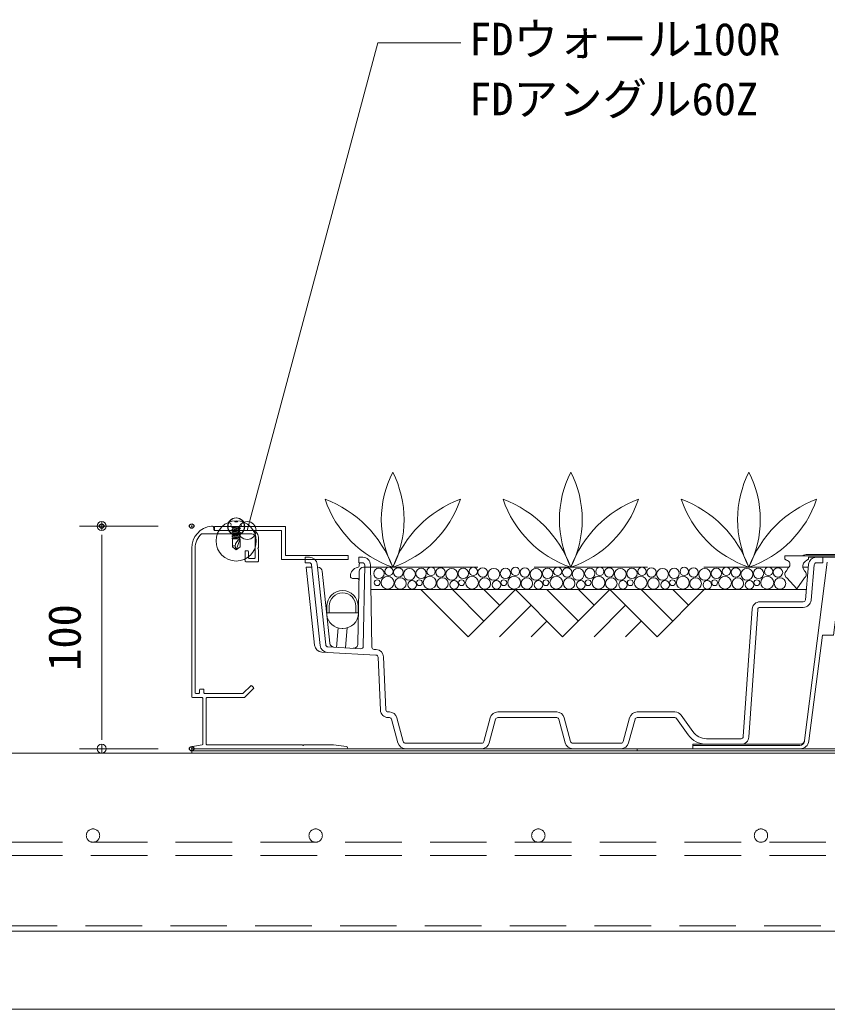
# Model space of a CAD drawing. Units: millimetres, scale not verified. Extents: x -1485 to 1485, y -1050 to 1050.
# Drawn here: x -388.5 to -25.8, y -348.9 to 95.5 of the extents above; entities that cross this region are included whole.
import ezdxf
from ezdxf.enums import TextEntityAlignment as Align

# ---------------------------------------------------------------- set-up
doc = ezdxf.new("R2010")
doc.units = ezdxf.units.MM
doc.header["$LTSCALE"] = 4
doc.header["$PDMODE"] = 32
doc.header["$PDSIZE"] = 2
doc.linetypes.add('USER1', pattern=[19.05, 12.7, -6.35])
doc.linetypes.add('USER2', pattern=[9.525, 6.35, -3.175])
for name, color, linetype, lineweight in [('0-0_0', 7, 'Continuous', 18), ('0-3_KUTAI', 3, 'Continuous', 18), ('0-4_BOUSUI', 1, 'Continuous', 18), ('0-5_KANAMONO_SCREW', 4, 'Continuous', 18), ('0-6_dannnetu', 6, 'Continuous', 18), ('0-7_KANAMONO', 4, 'Continuous', 18), ('0-9_MOJI', 7, 'Continuous', 18), ('0-A_ecom', 7, 'Continuous', 18), ('0-B_GREEN', 3, 'Continuous', 18), ('0-F_buhin', 2, 'USER2', 18), ('1-0_tensen', 7, 'USER2', 18)]:
    doc.layers.add(name, color=color, linetype=linetype, lineweight=lineweight)
doc.layers.add('0-1_DEFPOINTS', color=7, linetype='Continuous')
doc.styles.add('ＭＳ ゴシック', font='')
doc.styles.get('ＭＳ ゴシック').set_extended_font_data('MS Gothic')

# ---------------------------------------------------------------- blocks, each defined once
blk = doc.blocks.new('_Dot')
at = {"layer": '0-0_0'}
for p, q in [((-0.5, 0), (-1, 0)), ((0.25, 0), (-0.25, 0))]:
    blk.add_line(p, q, dxfattribs=at)
blk.add_circle((0, 0), 0.25, dxfattribs=at)
blk = doc.blocks.new('D3')
at = {"layer": '0-1_DEFPOINTS'}
for p in [(1133.308, 918.143), (1173.737, 918.143), (1173.737, 818.143)]:
    blk.add_point(p, dxfattribs=at)
at = {"layer": '0-9_MOJI'}
for p, q in [((1158.737, 918.143), (1123.308, 918.143)), ((1133.308, 826.143), (1133.308, 910.143)), ((1158.737, 818.143), (1123.308, 818.143))]:
    blk.add_line(p, q, dxfattribs=at)
at = {"layer": '0-9_MOJI', "xscale": 8, "yscale": 8}
for p, rotation in [((1133.308, 918.143), 90), ((1133.308, 818.143), 270)]:
    blk.add_blockref('_Dot', p, dxfattribs=dict(at, rotation=rotation))
at = {"layer": '0-9_MOJI', "style": 'ＭＳ ゴシック'}
blk.add_text('100', height=14.66, rotation=90, dxfattribs=at).set_placement((1128.308, 853.143), align=Align.BOTTOM_LEFT)
blk = doc.blocks.new('sd-n13')
at = {"layer": '0-5_KANAMONO_SCREW'}
for p, q in [((-3.75, 0), (3.75, 0)), ((-2.4, -0.5), (1.6, 0)), ((-2.4, -0.5), (-0.445, 0)), ((-1.9, -1), (2.009, 0)), ((-1.9, 0), (-1.9, -0.372)), ((-1.9, -1), (-2.4, -0.5)), ((-2.4, -1.7), (1.9, -0.6)), ((-2.4, -1.7), (2.4, -1.1)), ((-1.9, -2.2), (-2.4, -1.7)), ((-2.4, -2.9), (1.9, -1.8)), ((-2.4, -2.9), (2.4, -2.3)), ((-1.9, -3.4), (-2.4, -2.9)), ((-2.4, -4.1), (1.9, -3)), ((-2.4, -4.1), (2.4, -3.5)), ((-1.9, -4.6), (-2.4, -4.1)), ((-2.4, -5.3), (1.9, -4.2)), ((-2.4, -5.3), (2.4, -4.7)), ((-1.9, -5.8), (-2.4, -5.3)), ((-2.4, -6.5), (1.9, -5.4)), ((-1.9, -1), (-1.9, -1.572)), ((-1.9, -2.2), (2.4, -1.1)), ((-1.9, -2.2), (-1.9, -2.772)), ((-1.9, -3.4), (2.4, -2.3)), ((-1.9, -3.4), (-1.9, -3.972)), ((-1.9, -4.6), (2.4, -3.5)), ((-1.9, -4.6), (-1.9, -5.172)), ((-1.9, -5.8), (2.4, -4.7)), ((1.9, -0.028), (1.9, -0.6)), ((2.4, -1.1), (1.9, -0.6)), ((1.9, -1.228), (1.9, -1.8)), ((2.4, -2.3), (1.9, -1.8)), ((1.9, -2.428), (1.9, -3)), ((2.4, -3.5), (1.9, -3)), ((1.9, -3.628), (1.9, -4.2)), ((2.4, -4.7), (1.9, -4.2)), ((1.9, -4.828), (1.9, -5.4)), ((2.4, -5.9), (1.9, -5.4)), ((-2.4, -6.5), (2.4, -5.9)), ((-1.9, -7), (-2.4, -6.5)), ((2.15, -7), (-2.15, -7)), ((-2.15, -11.495), (-2.15, -7)), ((-1.9, -5.8), (-1.9, -6.372)), ((-1.9, -7), (2.4, -5.9)), ((0, -13), (-0.635, -10.995)), ((0, -13), (2.15, -7)), ((1.9, -6.028), (1.9, -7)), ((2.15, -11.495), (2.15, -7)), ((0, -13), (-2.15, -11.495)), ((0, -13), (2.15, -11.495))]:
    blk.add_line(p, q, dxfattribs=at)
blk.add_lwpolyline([(0.75, 3.175), (0.75, 2.675), (-0.75, 2.675), (-0.75, 3.175)], dxfattribs=at)
for centre, radius in [((0, -8.096), 11.296), ((0, -8.096), 11.296), ((-0.091, 0.076), 4.75), ((-3.75, 1), 1), ((0.091, 0.076), 4.75), ((3.75, 1), 1)]:
    blk.add_circle(centre, radius, dxfattribs=at)
for centre, radius, start, end in [((-1.206, -11.809), 0.995, 54.94761, 161.58289), ((4.694, -11.742), 5.381, 118.2142, 172.01632)]:
    blk.add_arc(centre, radius, start, end, dxfattribs=at)

msp = doc.modelspace()

# ---------------------------------------------------------------- linework, layer by layer
at = {"layer": '0-3_KUTAI'}
msp.add_line((659.413, -233.857), (-739.937, -233.857), dxfattribs=at)
at = {"layer": '0-4_BOUSUI'}
msp.add_line((659.413, -348.857), (-739.937, -348.857), dxfattribs=at)
for points in [[(-311.263, -231.857), (-111.263, -231.857), (-111.263, -232.857), (-311.263, -232.857)], [(-111.263, -231.857), (88.737, -231.857), (88.737, -232.857), (-111.263, -232.857)]]:
    msp.add_lwpolyline(points, close=True, dxfattribs=at)
at = {"layer": '0-6_dannnetu'}
msp.add_line((659.413, -313.857), (-739.937, -313.857), dxfattribs=at)
at = {"layer": '0-7_KANAMONO'}
for p, q in [((-301.263, -133.557), (-301.263, -132.857)), ((-306.806, -135.357), (-284.263, -135.357)), ((-284.263, -133.857), (-300.963, -133.857)), ((-282.763, -136.857), (-282.763, -146.112)), ((-311.263, -141.801), (-311.263, -208.557)), ((-309.763, -206.757), (-309.763, -141.801)), ((-287.263, -143.212), (-287.263, -147.612)), ((-286.063, -142.912), (-286.963, -142.912)), ((-285.763, -146.112), (-285.763, -143.212)), ((-283.063, -146.412), (-285.463, -146.412)), ((12.071, -144.657), (-34.598, -144.657)), ((-286.963, -147.912), (-281.563, -147.912)), ((-43.313, -150.611), (-44.102, -152.003)), ((-35.993, -152.003), (-36.783, -150.611)), ((-237.503, -170.855), (-237.503, -167.855)), ((-236.503, -170.855), (-236.503, -167.855)), ((-284.748, -203.542), (-288.175, -206.969)), ((-283.475, -204.39), (-284.324, -203.542)), ((-310.963, -208.857), (-306.563, -208.857)), ((-308.063, -207.057), (-309.463, -207.057)), ((-307.763, -205.357), (-307.763, -206.757)), ((-306.063, -205.057), (-307.463, -205.057)), ((-305.763, -206.757), (-305.763, -205.357)), ((-288.388, -207.057), (-305.463, -207.057)), ((-304.463, -208.857), (-287.642, -208.857)), ((-287.43, -208.769), (-283.475, -204.814)), ((-306.263, -209.157), (-306.263, -229.805)), ((-304.763, -229.757), (-304.763, -209.157)), ((-306.511, -230.1), (-310.85, -230.864)), ((-310.763, -231.857), (-241.763, -231.857))]:
    msp.add_line(p, q, dxfattribs=at)
msp.add_lwpolyline([(-240.963, -145.057), (-269.163, -145.057), (-269.163, -132.057), (-300.963, -132.057), (-300.963, -133.857), (-270.963, -133.857), (-270.963, -146.857), (-240.963, -146.857)], close=True, dxfattribs=at)
for points in [[(-281.475, -141.7), (-281.263, -141.488), (-281.263, -136.857)], [(-281.263, -147.612), (-281.263, -142.337), (-281.475, -142.125)], [(21.635, -147.099), (22.343, -146.757), (22.343, -145.257), (-44.87, -145.257), (-44.87, -146.757), (-44.162, -147.099)], [(-34.933, -147.099), (-34.225, -146.757), (-34.225, -145.857), (11.699, -145.857)], [(-44.024, -155.171), (-39.548, -160.057), (-36.072, -155.171)], [(-250.506, -167.855), (-250.506, -170.855), (-236.503, -170.855)], [(-249.506, -167.855), (-249.506, -170.855), (-237.503, -170.855)], [(-261.475, -230.269), (-261.688, -230.057), (-304.463, -230.057)], [(-241.695, -230.861), (-247.513, -230.057), (-260.839, -230.057), (-261.051, -230.269)]]:
    msp.add_lwpolyline(points, dxfattribs=at)
for centre, radius, start, end in [((-301.263, -141.801), 10, 96.37937, 180), ((-302.263, -132.857), 1, 0, 96.37937), ((-301.263, -141.801), 8.5, 130.69866, 180), ((-300.963, -133.557), 0.3, 180, 270), ((-284.263, -136.857), 3, 360, 90), ((-284.263, -136.857), 1.5, 360, 90), ((-281.263, -141.912), 0.3, 135, 225), ((-286.963, -143.212), 0.3, 90, 180), ((-286.063, -143.212), 0.3, 0, 90), ((-285.463, -146.112), 0.3, 180, 270), ((-283.063, -146.112), 0.3, 270, 0), ((-34.598, -150.165), 5.508, 90, 116.99147), ((-286.963, -147.612), 0.3, 180, 270), ((-281.563, -147.612), 0.3, 270, 0), ((-44.572, -149.057), 2, 309.01589, 78.18299), ((-33.531, -150.08), 3.294, 115.18273, 189.26669), ((-42.843, -153.557), 2, 129.0159, 233.82139), ((-37.252, -153.557), 2, 306.17861, 50.9841), ((-243.505, -167.855), 7.002, 0, 180), ((-243.505, -167.855), 6.002, 0, 180), ((-284.536, -203.754), 0.3, 45, 135), ((-283.688, -204.602), 0.3, 315, 45), ((-310.963, -208.557), 0.3, 180, 270), ((-309.463, -206.757), 0.3, 180, 270), ((-308.063, -206.757), 0.3, 270, 0), ((-307.463, -205.357), 0.3, 90, 180), ((-306.563, -209.157), 0.3, 360, 90), ((-306.063, -205.357), 0.3, 360, 90), ((-305.463, -206.757), 0.3, 180, 270), ((-304.463, -209.157), 0.3, 90, 180), ((-288.388, -206.757), 0.3, 270, 315), ((-287.642, -208.557), 0.3, 270, 315), ((-310.763, -231.357), 0.5, 99.98565, 270), ((-306.563, -229.805), 0.3, 279.98565, 360), ((-304.463, -229.757), 0.3, 180, 270), ((-261.263, -230.057), 0.3, 225, 315), ((-241.763, -231.357), 0.5, 270, 82.12579)]:
    msp.add_arc(centre, radius, start, end, dxfattribs=at)
at = {"layer": '0-9_MOJI'}
for p, q in [((-286.316, -133.897), (-227.628, 85.128)), ((-227.628, 85.128), (-190.318, 85.128))]:
    msp.add_line(p, q, dxfattribs=at)
msp.add_circle((-286.305, -133.857), 4, dxfattribs=at)
at = {"layer": '0-A_ecom'}
for p, q in [((-28.763, -145.857), (-27.763, -145.857)), ((-253.55, -185.473), (-257.39, -149.251)), ((-235.984, -149.47), (-235.964, -148.357)), ((-234.213, -185.946), (-233.575, -149.374)), ((-234.034, -150.357), (-233.592, -150.357)), ((-230.953, -149.296), (-230.308, -186.274)), ((-35.581, -164.943), (-34.21, -149.056)), ((-31.719, -149.271), (-33.09, -165.158)), ((-27.763, -148.357), (-30.723, -148.357)), ((-252.674, -152.146), (-249.247, -184.47)), ((-237.104, -155.357), (-239.008, -155.357)), ((-236.6, -184.774), (-236.033, -152.322)), ((-230.76, -160.357), (-35.185, -160.357)), ((-208.318, -160.357), (-187.105, -181.57)), ((-194.176, -160.357), (-180.034, -174.499)), ((-165.892, -160.357), (-187.105, -181.57)), ((-180.034, -160.357), (-172.963, -167.428)), ((-165.892, -160.357), (-144.678, -181.57)), ((-151.749, -160.357), (-137.607, -174.499)), ((-123.465, -160.357), (-144.678, -181.57)), ((-137.607, -160.357), (-130.536, -167.428)), ((-123.465, -160.357), (-102.252, -181.57)), ((-109.323, -160.357), (-95.181, -174.499)), ((-81.039, -160.357), (-102.252, -181.57)), ((-95.181, -160.357), (-88.11, -167.428)), ((-158.821, -167.428), (-172.963, -181.57)), ((-116.394, -167.428), (-130.536, -181.57)), ((-56.03, -165.857), (-36.577, -165.857)), ((-57.028, -169.287), (-61.036, -226.601)), ((-245.406, -177.633), (-246.171, -186.322)), ((-242.167, -186.544), (-241.369, -177.474)), ((-151.75, -174.499), (-158.821, -181.57)), ((-109.323, -174.499), (-116.394, -181.57)), ((-243.651, -177.857), (-243.358, -177.857)), ((-250.125, -186.103), (-235.268, -186.927)), ((-250.263, -188.599), (-252.792, -188.459)), ((-228.498, -189.806), (-250.263, -188.599)), ((-229.363, -187.255), (-228.359, -187.31)), ((-226.539, -214.506), (-227.554, -190.762)), ((-225.057, -190.655), (-224.041, -214.399)), ((-223.042, -215.357), (-222.455, -215.357)), ((-173.796, -215.357), (-147.331, -215.357)), ((-111.196, -215.357), (-94.28, -215.357)), ((-91.424, -216.834), (-86.212, -224.192)), ((-222.455, -217.857), (-223.042, -217.857)), ((-218.632, -229.263), (-221.489, -218.598)), ((-219.075, -217.951), (-216.217, -228.615)), ((-180.034, -228.615), (-177.177, -217.951)), ((-174.762, -218.598), (-177.62, -229.263)), ((-147.331, -217.857), (-173.796, -217.857)), ((-143.507, -229.263), (-146.365, -218.598)), ((-143.95, -217.951), (-141.092, -228.615)), ((-117.434, -228.615), (-114.577, -217.951)), ((-112.162, -218.598), (-115.02, -229.263)), ((-94.28, -217.857), (-111.196, -217.857)), ((-88.252, -225.637), (-93.464, -218.279)), ((-215.251, -229.357), (-181, -229.357)), ((-140.126, -229.357), (-118.4, -229.357)), ((-80.092, -227.357), (-64.527, -227.357)), ((-64.527, -229.857), (-80.092, -229.857)), ((-181, -231.857), (-215.251, -231.857)), ((-118.4, -231.857), (-140.126, -231.857))]:
    msp.add_line(p, q, dxfattribs=at)
at = {"layer": '0-A_ecom', "color": 3, "linetype": 'USER1'}
for p, q in [((-233.592, -150.357), (-43.052, -150.357)), ((-36.814, -150.357), (-34.322, -150.357))]:
    msp.add_line(p, q, dxfattribs=at)
at = {"layer": '0-A_ecom', "color": 150}
for p, q in [((-25.842, -148.041), (-36.041, -228.109)), ((-86.263, -230.357), (-38.088, -230.357)), ((-36.104, -228.609), (-36.041, -228.109))]:
    msp.add_line(p, q, dxfattribs=at)
at = {"layer": '0-A_ecom', "color": 1}
for p, q in [((-311.263, -232.857), (-311.263, -233.857)), ((659.413, -232.857), (-311.263, -232.857))]:
    msp.add_line(p, q, dxfattribs=at)
at = {"layer": '0-A_ecom'}
for points in [[(-258.384, -148.357), (-260.263, -148.357), (-260.263, -145.857), (-258.384, -145.857)], [(-234.575, -148.357), (-236.226, -148.357), (-236.226, -145.857), (-234.453, -145.857)], [(-30.723, -145.857), (-27.763, -145.857), (-27.763, -148.357)], [(-256.079, -185.333), (-259.786, -150.357), (-257.272, -150.357)], [(-254.903, -148.988), (-254.758, -150.357), (-251.064, -185.21)], [(-36.577, -168.357), (-45.011, -168.357), (-56.03, -168.357)], [(-63.53, -226.426), (-60.693, -185.857), (-59.522, -169.113)]]:
    msp.add_lwpolyline(points, dxfattribs=at)
at = {"layer": '0-A_ecom', "color": 150}
for points in [[(-34.057, -228.362), (-28.006, -180.857), (-22.965, -180.857), (-19.271, -151.857), (-13.017, -151.857)], [(-38.025, -229.857), (-86.263, -229.857), (-86.263, -231.857), (-38.025, -231.857)]]:
    msp.add_lwpolyline(points, dxfattribs=at)
at = {"layer": '0-A_ecom'}
for centre, radius in [((-227.18, -153.089), 2.322), ((-222.675, -152.249), 1.865), ((-218.456, -152.688), 2.127), ((-213.46, -153.499), 2.658), ((-208.237, -153.089), 2.322), ((-203.732, -152.249), 1.865), ((-199.513, -152.688), 2.127), ((-194.518, -153.499), 2.658), ((-189.294, -153.089), 2.322), ((-184.79, -152.249), 1.865), ((-180.571, -152.688), 2.127), ((-175.575, -153.499), 2.658), ((-170.352, -153.089), 2.322), ((-165.847, -152.249), 1.865), ((-161.628, -152.688), 2.127), ((-156.632, -153.499), 2.658), ((-151.409, -153.089), 2.322), ((-146.904, -152.249), 1.865), ((-142.685, -152.688), 2.127), ((-137.689, -153.499), 2.658), ((-132.466, -153.089), 2.322), ((-127.961, -152.249), 1.865), ((-123.742, -152.688), 2.127), ((-118.747, -153.499), 2.658), ((-113.523, -153.089), 2.322), ((-109.019, -152.249), 1.865), ((-104.8, -152.688), 2.127), ((-99.804, -153.499), 2.658), ((-94.581, -153.089), 2.322), ((-90.076, -152.249), 1.865), ((-85.857, -152.688), 2.127), ((-80.861, -153.499), 2.658), ((-75.638, -153.089), 2.322), ((-71.133, -152.249), 1.865), ((-66.914, -152.688), 2.127), ((-61.918, -153.499), 2.658), ((-56.695, -153.089), 2.322), ((-52.19, -152.249), 1.865), ((-47.971, -152.688), 2.127), ((-223.276, -157.271), 2.903), ((-217.54, -157.631), 2.579), ((-204.334, -157.271), 2.903), ((-198.598, -157.631), 2.579), ((-185.391, -157.271), 2.903), ((-179.655, -157.631), 2.579), ((-166.448, -157.271), 2.903), ((-160.712, -157.631), 2.579), ((-147.505, -157.271), 2.903), ((-141.769, -157.631), 2.579), ((-128.563, -157.271), 2.903), ((-122.827, -157.631), 2.579), ((-109.62, -157.271), 2.903), ((-103.884, -157.631), 2.579), ((-90.677, -157.271), 2.903), ((-84.941, -157.631), 2.579), ((-71.734, -157.271), 2.903), ((-65.998, -157.631), 2.579), ((-52.792, -157.271), 2.903), ((-47.056, -157.631), 2.579), ((-227.94, -157.289), 1.311), ((-212.288, -158.231), 1.925), ((-208.997, -157.289), 1.311), ((-193.345, -158.231), 1.925), ((-190.054, -157.289), 1.311), ((-174.402, -158.231), 1.925), ((-171.112, -157.289), 1.311), ((-155.46, -158.231), 1.925), ((-152.169, -157.289), 1.311), ((-136.517, -158.231), 1.925), ((-133.226, -157.289), 1.311), ((-117.574, -158.231), 1.925), ((-114.283, -157.289), 1.311), ((-98.631, -158.231), 1.925), ((-95.341, -157.289), 1.311), ((-79.689, -158.231), 1.925), ((-76.398, -157.289), 1.311), ((-60.746, -158.231), 1.925), ((-57.455, -157.289), 1.311)]:
    msp.add_circle(centre, radius, dxfattribs=at)
for centre, radius, start, end in [((-258.384, -149.357), 3.5, 6.05049, 90), ((-234.453, -149.357), 3.5, 0.99999, 90), ((-30.723, -149.357), 3.5, 90, 175.06815), ((-258.384, -149.357), 1, 6.05077, 90), ((-254.663, -152.357), 2, 6.05077, 90), ((-236.008, -154.357), 4, 101.2808, 180), ((-236.984, -149.453), 1, 281.13827, 358.99986), ((-234.034, -152.357), 2, 90, 178.99999), ((-234.575, -149.357), 1, 359.00001, 90), ((-30.723, -149.357), 1, 90, 175.06819), ((-239.008, -154.357), 1, 180, 270), ((-237.104, -156.357), 1, 359, 90), ((-56.03, -169.357), 3.5, 90, 175.99999), ((-56.03, -169.357), 1, 90, 176), ((-36.577, -164.857), 1, 270, 355.06815), ((-36.577, -164.857), 3.5, 270, 355.06819), ((-243.651, -170.857), 7, 186.05076, 270), ((-243.358, -170.857), 7, 270, 359), ((-252.598, -184.964), 3.5, 186.05076, 266.82481), ((-250.069, -185.104), 3.5, 186.05077, 266.82481), ((-250.069, -185.104), 1, 186.05077, 266.82483), ((-247.258, -184.259), 2, 186.05077, 266.82483), ((-238.6, -184.739), 2, 266.82483, 358.99999), ((-235.213, -185.929), 1, 266.82483, 359.00001), ((-229.308, -186.256), 1, 180.99999, 266.82497), ((-228.553, -190.805), 1, 2.44878, 86.82481), ((-228.553, -190.805), 3.5, 2.44878, 86.82497), ((-223.042, -214.357), 3.5, 182.44878, 270), ((-223.042, -214.357), 1, 182.44878, 270), ((-222.455, -218.857), 3.5, 15.00004, 90), ((-173.796, -218.857), 3.5, 90, 164.99996), ((-147.331, -218.857), 3.5, 15.00004, 90), ((-111.196, -218.857), 3.5, 90, 164.99996), ((-94.28, -218.857), 3.5, 35.31126, 90), ((-222.455, -218.857), 1, 14.99997, 90), ((-173.796, -218.857), 1, 90, 165.00003), ((-147.331, -218.857), 1, 14.99997, 90), ((-111.196, -218.857), 1, 90, 165.00003), ((-94.28, -218.857), 1, 35.31121, 90), ((-80.092, -219.857), 10, 215.31121, 270), ((-80.092, -219.857), 7.5, 215.31126, 270), ((-64.527, -226.357), 1, 270, 356.00001), ((-64.527, -226.357), 3.5, 270, 356), ((-215.251, -228.357), 3.5, 194.99997, 270), ((-215.251, -228.357), 1, 195.00004, 270), ((-181, -228.357), 1, 270, 344.99996), ((-181, -228.357), 3.5, 270, 345.00003), ((-140.126, -228.357), 3.5, 194.99997, 270), ((-140.126, -228.357), 1, 195.00004, 270), ((-118.4, -228.357), 1, 270, 344.99996), ((-118.4, -228.357), 3.5, 270, 345.00003)]:
    msp.add_arc(centre, radius, start, end, dxfattribs=at)
at = {"layer": '0-A_ecom', "color": 150}
for centre, radius in [((-38.088, -228.357), 2), ((-38.025, -227.857), 2), ((-38.025, -227.857), 4)]:
    msp.add_arc(centre, radius, 270, 352.7407, dxfattribs=at)
at = {"layer": '0-B_GREEN'}
for centre, radius, start, end in [((-178.774, -128.964), 47.326, 153.12829, 206.87401), ((-263.204, -128.964), 47.326, 333.12599, 26.87171), ((-98.774, -128.964), 47.326, 153.12829, 206.87401), ((-183.204, -128.964), 47.326, 333.12599, 26.87171), ((-18.774, -128.964), 47.326, 153.12829, 206.87401), ((-103.204, -128.964), 47.326, 333.12599, 26.87171), ((-269.684, -168.332), 51.907, 20.26163, 69.3585), ((-205.241, -104.316), 48.659, 198.50209, 251.11695), ((-172.294, -168.332), 51.907, 110.6415, 159.73837), ((-236.737, -104.316), 48.659, 288.88305, 341.49791), ((-189.684, -168.332), 51.907, 20.26163, 69.3585), ((-125.241, -104.316), 48.659, 198.50209, 251.11695), ((-92.294, -168.332), 51.907, 110.6415, 159.73837), ((-156.737, -104.316), 48.659, 288.88305, 341.49791), ((-109.684, -168.332), 51.907, 20.26163, 69.3585), ((-45.241, -104.316), 48.659, 198.50209, 251.11695), ((-12.294, -168.332), 51.907, 110.6415, 159.73837), ((-76.737, -104.316), 48.659, 288.88305, 341.49791)]:
    msp.add_arc(centre, radius, start, end, dxfattribs=at)
at = {"layer": '0-F_buhin'}
msp.add_line((-739.937, -311.357), (659.413, -311.357), dxfattribs=at)
at = {"layer": '1-0_tensen'}
for p, q in [((659.413, -273.857), (-739.937, -273.857)), ((659.413, -279.857), (-739.937, -279.857))]:
    msp.add_line(p, q, dxfattribs=at)
for centre in [(-355.587, -270.857), (-255.587, -270.857), (-155.587, -270.857), (-55.587, -270.857)]:
    msp.add_circle(centre, 3, dxfattribs=at)

# ---------------------------------------------------------------- block references
at = {"layer": '0-5_KANAMONO_SCREW', "xscale": 0.8, "yscale": 0.8}
msp.add_blockref('sd-n13', (-291.278, -132.057), dxfattribs=at)
at = {"layer": '0-9_MOJI'}
msp.add_blockref('D3', (-1485, -1050), dxfattribs=at)

# ---------------------------------------------------------------- texts
at = {"layer": '0-9_MOJI', "style": 'ＭＳ ゴシック'}
for s, p in [('FDウォール100R', (-186.688, 75.128)), ('FDアングル60Z', (-186.667, 48.239))]:
    msp.add_text(s, height=14.66, dxfattribs=at).set_placement(p, align=Align.BOTTOM_LEFT)

doc.saveas('drawing.dxf')
